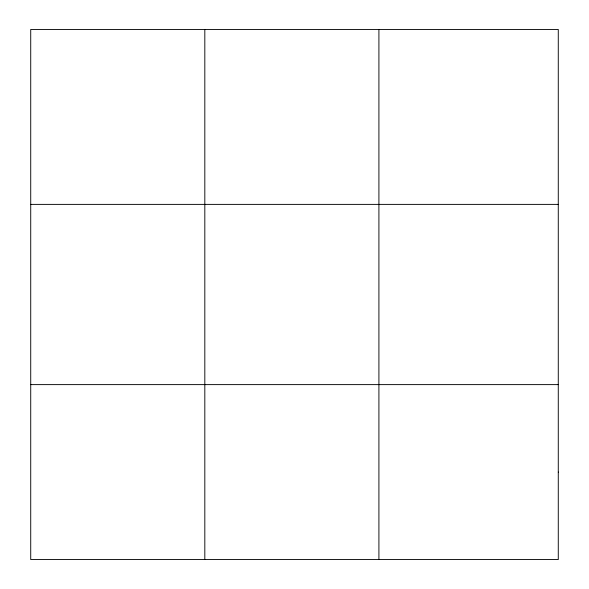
<?xml version="1.0" encoding="UTF-8"?>
<svg xmlns="http://www.w3.org/2000/svg" width="589" height="589" viewBox="0 0 589 589"><rect width="100%" height="100%" fill="white"/><g stroke="black" fill="none" stroke-linecap="round" stroke-linejoin="round"><path stroke-width="0.88" d="M204.817 559.55L204.817 29.45M378.911 559.55L378.911 29.45M30.724 204.383L558.276 204.383M30.724 384.617L558.276 384.617M558.276 472.084L558.276 559.55L30.724 559.55L30.724 29.45L558.276 29.45L558.276 472.084"/></g></svg>
